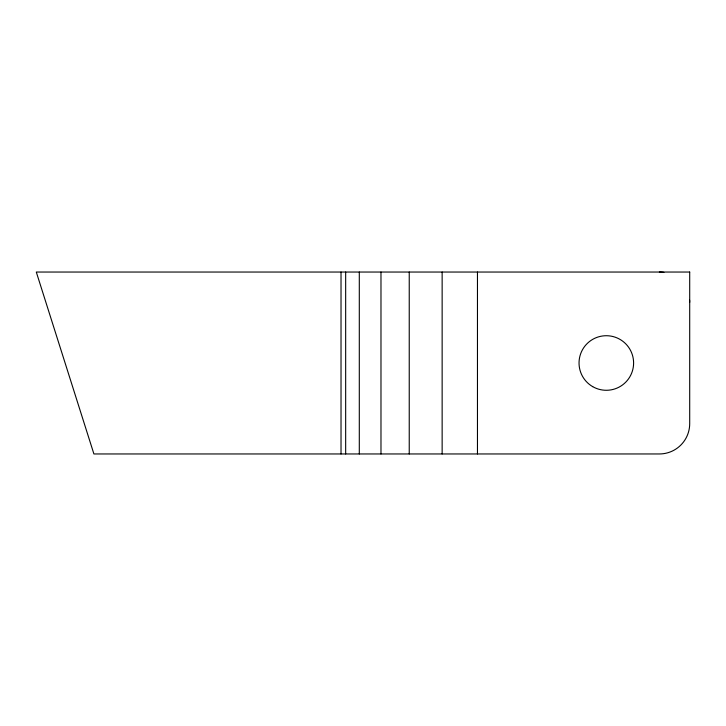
<?xml version="1.0" encoding="UTF-8"?>
<svg xmlns="http://www.w3.org/2000/svg" width="726" height="726" viewBox="0 0 726 726"><rect width="100%" height="100%" fill="white"/><g stroke="black" fill="none" stroke-linecap="round" stroke-linejoin="round"><path stroke-width="1.09" d="M477.463 272.041L477.463 453.959M442.143 272.041L442.143 453.959M409.237 272.041L409.237 453.959M380.978 272.041L380.978 453.959M359.297 272.041L359.297 453.959M345.667 272.041L345.667 453.959M341.02 272.041L341.02 453.959M659.38 272.041A30.32 30.32 0 0 1 663.9 272.377M689.618 300.101A30.32 30.32 0 0 1 689.7 302.361M689.7 272.041L36.3 272.041L93.908 453.959L659.38 453.959A30.32 30.32 0 0 0 689.7 423.639L689.7 272.041M592.679 386.631A27.289 27.289 0 0 0 633.607 363A27.289 27.289 0 0 0 592.679 339.369A27.289 27.289 0 0 0 592.679 386.631"/></g></svg>
